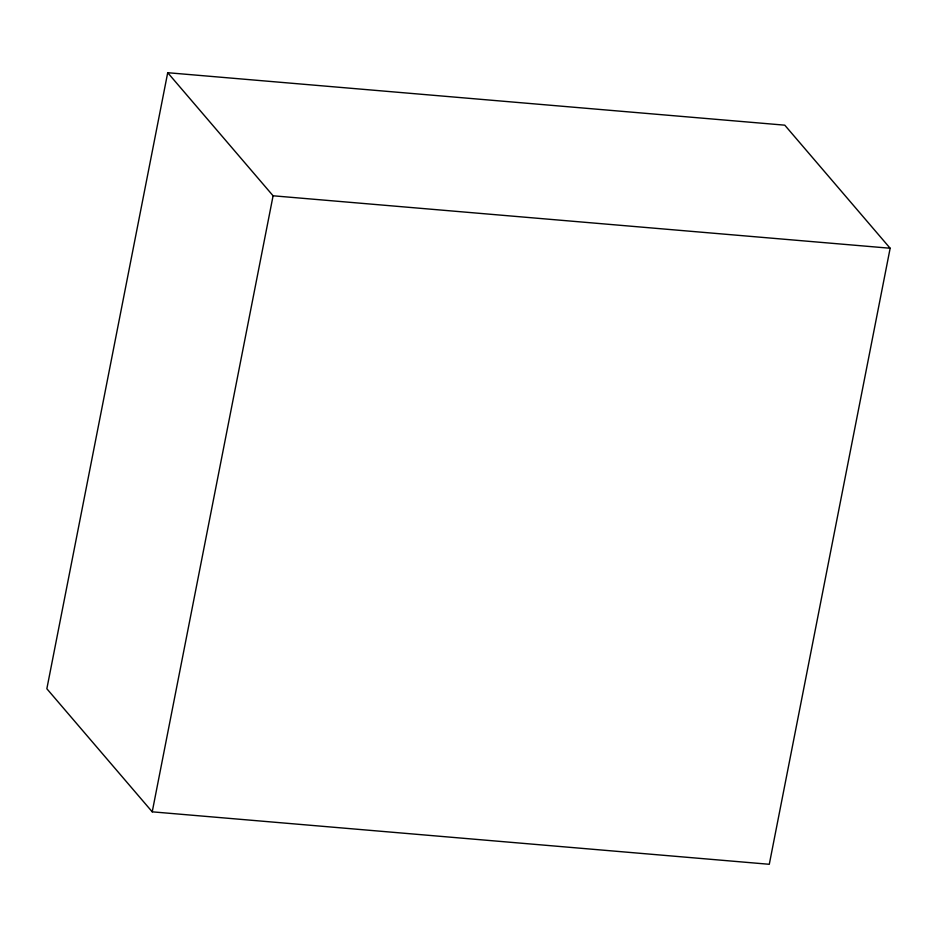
<?xml version="1.0" encoding="UTF-8"?>
<svg xmlns="http://www.w3.org/2000/svg" width="937" height="937" viewBox="0 0 937 937"><rect width="100%" height="100%" fill="white"/><g stroke="black" fill="none" stroke-linecap="round" stroke-linejoin="round"><path stroke-width="1.41" d="M167.711 72.711L46.85 688.754L152.227 811.829L769.289 864.289L890.15 248.246L784.773 125.171L167.711 72.711L273.089 195.786L890.15 248.246M152.227 811.829L273.089 195.786"/></g></svg>
